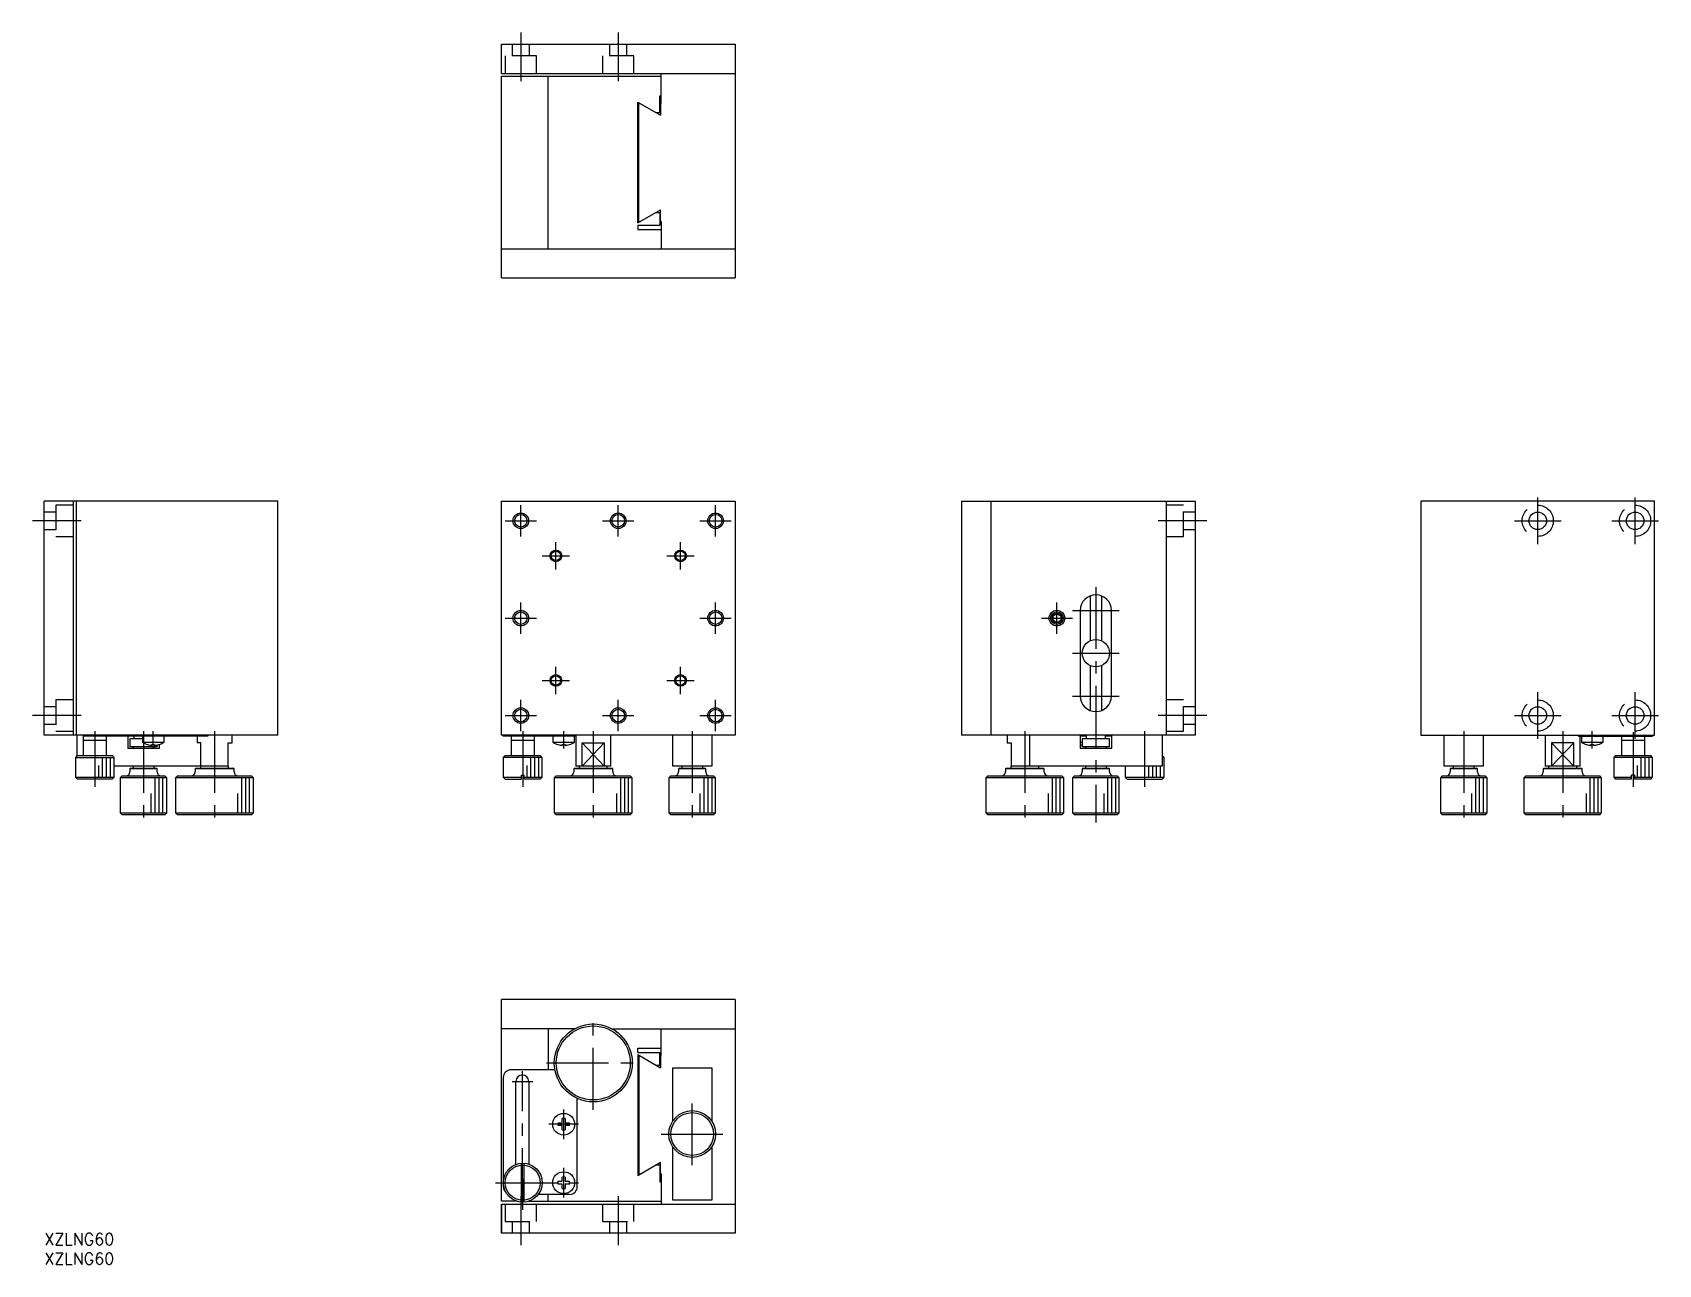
# Model space of a CAD drawing. Extents: x -3 to 414, y -8 to 308.
import ezdxf

# ---------------------------------------------------------------- set-up
doc = ezdxf.new("R2010")
doc.units = 0
doc.header["$LTSCALE"] = 0.5
doc.linetypes.add('CENTER', pattern=[50.8, 31.75, -6.35, 6.35, -6.35])
doc.linetypes.add('DASHED', pattern=[19.05, 12.7, -6.35])
for name, color, linetype in [('MSM_CENTER', 1, 'CENTER'), ('MSM_CONTINUOUS', 7, 'CONTINUOUS'), ('MSM_DASHED', 4, 'DASHED'), ('MSM_NARROW', 5, 'CONTINUOUS'), ('MSM_PART_NUMBER', 7, 'CONTINUOUS')]:
    doc.layers.add(name, color=color, linetype=linetype)
doc.styles.get("Standard").update_dxf_attribs({"font": 'txt.shx', "height": 3, "bigfont": 'bigfont.shx'})

# ---------------------------------------------------------------- blocks, each defined once
blk = doc.blocks.new('*U2')
at = {"layer": 'MSM_PART_NUMBER'}
blk.add_text('XZLNG60', height=3, dxfattribs=at).set_placement((0, -3))
blk = doc.blocks.new('*U3')
at = {"layer": 'MSM_PART_NUMBER'}
blk.add_text('XZLNG60', height=3, dxfattribs=at).set_placement((0, -8))

msp = doc.modelspace()

# ---------------------------------------------------------------- linework, layer by layer
at = {"layer": 'MSM_CENTER'}
for p, q in [((122.37, 308.32), (122.37, 295.82)), ((147.37, 308.32), (147.37, 295.82)), ((383.46, 176.95), (383.46, 188.95)), ((408.46, 176.95), (408.46, 188.95)), ((122.37, 178.95), (122.37, 186.95)), ((147.37, 178.95), (147.37, 186.95)), ((172.37, 178.95), (172.37, 186.95)), ((9.5, 182.95), (-3, 182.95)), ((118.37, 182.95), (126.37, 182.95)), ((143.37, 182.95), (151.37, 182.95)), ((168.37, 182.95), (176.37, 182.95)), ((298.52, 182.95), (286.02, 182.95)), ((377.46, 182.95), (389.46, 182.95)), ((402.46, 182.95), (414.46, 182.95)), ((131.37, 170.45), (131.37, 177.45)), ((163.37, 170.45), (163.37, 177.45)), ((127.87, 173.95), (134.87, 173.95)), ((159.87, 173.95), (166.87, 173.95)), ((270.02, 165.95), (270.02, 105.45)), ((122.37, 153.95), (122.37, 161.95)), ((172.37, 153.95), (172.37, 161.95)), ((260.02, 153.95), (260.02, 161.95)), ((264.02, 159.95), (276.02, 159.95)), ((118.37, 157.95), (126.37, 157.95)), ((168.37, 157.95), (176.37, 157.95)), ((256.02, 157.95), (264.02, 157.95)), ((264.02, 148.95), (276.02, 148.95)), ((127.87, 141.95), (134.87, 141.95)), ((131.37, 138.45), (131.37, 145.45)), ((159.87, 141.95), (166.87, 141.95)), ((163.37, 138.45), (163.37, 145.45)), ((264.02, 137.95), (276.02, 137.95)), ((383.46, 126.95), (383.46, 138.95)), ((408.46, 126.95), (408.46, 138.95)), ((122.37, 128.95), (122.37, 136.95)), ((147.37, 128.95), (147.37, 136.95)), ((172.37, 128.95), (172.37, 136.95)), ((9.5, 132.95), (-3, 132.95)), ((118.37, 132.95), (126.37, 132.95)), ((143.37, 132.95), (151.37, 132.95)), ((168.37, 132.95), (176.37, 132.95)), ((298.52, 132.95), (286.02, 132.95)), ((377.46, 132.95), (389.46, 132.95)), ((402.46, 132.95), (414.46, 132.95)), ((13, 128.95), (13, 114.65)), ((25.5, 128.95), (25.5, 105.45)), ((28, 124.48), (28, 128.95)), ((43.75, 128.95), (43.75, 105.45)), ((122.87, 128.95), (122.87, 114.65)), ((133.37, 124.48), (133.37, 128.95)), ((140.97, 128.95), (140.97, 105.45)), ((166.37, 128.95), (166.37, 105.45)), ((251.77, 128.95), (251.77, 105.45)), ((282.52, 128.95), (282.52, 114.65)), ((364.46, 128.95), (364.46, 105.45)), ((389.86, 128.95), (389.86, 105.45)), ((397.46, 124.48), (397.46, 128.95)), ((407.96, 128.65), (407.96, 114.65)), ((140.97, 31.75), (140.97, 55.75)), ((128.97, 43.75), (152.97, 43.75)), ((120.12, 39), (125.42, 39)), ((122.87, 6), (122.77, 41.65)), ((166.37, 17.5), (166.37, 33.5)), ((133.37, 24.2), (133.37, 31.8)), ((137.17, 28), (129.57, 28)), ((158.37, 25.5), (174.37, 25.5)), ((133.37, 9.2), (133.37, 16.8)), ((115.87, 13), (137.17, 13)), ((122.37, 9.5), (122.37, -3)), ((147.37, 9.5), (147.37, -3))]:
    msp.add_line(p, q, dxfattribs=at)
at = {"layer": 'MSM_CONTINUOUS'}
for p, q in [((117.37, 305.32), (177.37, 305.32)), ((117.37, 297.82), (117.37, 305.32)), ((177.37, 305.32), (177.37, 245.32)), ((117.37, 297.82), (177.37, 297.82)), ((117.37, 245.32), (117.37, 297.07)), ((117.37, 297.07), (158.37, 297.07)), ((129.37, 252.82), (129.37, 297.07)), ((158.37, 290.07), (158.37, 297.82)), ((152.37, 290.47), (158.27, 287.07)), ((152.37, 259.42), (152.37, 290.47)), ((152.67, 259.82), (152.67, 290.07)), ((152.67, 290.07), (153.07, 290.07)), ((158.07, 287.77), (158.07, 292.07)), ((158.07, 292.07), (158.37, 292.07)), ((158.37, 290.07), (158.27, 290.07)), ((158.27, 290.07), (158.27, 287.07)), ((157.06, 287.77), (158.07, 287.77)), ((152.37, 259.42), (158.27, 262.82)), ((152.37, 258.87), (152.37, 257.77)), ((152.37, 258.87), (158.07, 258.87)), ((152.67, 259.82), (153.07, 259.82)), ((157.06, 262.12), (158.07, 262.12)), ((158.07, 262.12), (158.07, 258.87)), ((158.27, 259.82), (158.27, 262.82)), ((158.37, 259.82), (158.27, 259.82)), ((158.37, 259.82), (158.37, 252.82)), ((152.37, 257.77), (158.37, 257.77)), ((117.37, 252.82), (177.37, 252.82)), ((117.37, 245.32), (177.37, 245.32)), ((0, 127.95), (0, 187.95)), ((60, 187.95), (0, 187.95)), ((7.5, 127.95), (7.5, 187.95)), ((8.25, 127.95), (8.25, 187.95)), ((60, 127.95), (60, 187.95)), ((117.37, 127.95), (117.37, 187.95)), ((117.37, 187.95), (177.37, 187.95)), ((177.37, 187.95), (177.37, 127.95)), ((235.52, 187.95), (235.52, 127.95)), ((235.52, 187.95), (295.52, 187.95)), ((243.02, 187.95), (243.02, 127.95)), ((288.02, 187.95), (288.02, 127.95)), ((295.52, 187.95), (295.52, 127.95)), ((413.46, 187.95), (353.46, 187.95)), ((353.46, 187.95), (353.46, 127.95)), ((413.46, 127.95), (413.46, 187.95)), ((268.52, 163.66), (268.52, 152.11)), ((271.52, 152.11), (271.52, 163.66)), ((259.02, 158.52), (260.02, 159.1)), ((260.02, 159.1), (261.02, 158.52)), ((266.02, 159.95), (266.02, 137.95)), ((274.02, 137.95), (274.02, 159.95)), ((259.02, 157.37), (259.02, 158.52)), ((260.02, 156.79), (259.02, 157.37)), ((261.02, 157.37), (260.02, 156.79)), ((261.02, 158.52), (261.02, 157.37)), ((268.52, 145.78), (268.52, 134.24)), ((271.52, 134.24), (271.52, 145.78)), ((60, 127.95), (0, 127.95)), ((8.5, 122.65), (8.5, 127.95)), ((10, 127.95), (10, 122.65)), ((42, 127.65), (10, 127.65)), ((10, 126.65), (16, 126.65)), ((16, 122.65), (16, 127.65)), ((21.5, 127.65), (21.5, 124.45)), ((22, 126.95), (22, 124.95)), ((25.2, 126.95), (22, 126.95)), ((23, 127.65), (23, 126.95)), ((25.2, 127.65), (25.2, 126.1)), ((25.2, 126.1), (30.8, 126.1)), ((26.5, 125.48), (26.54, 125.48)), ((27.65, 125.48), (28.35, 125.48)), ((27.65, 125.27), (27.65, 125.48)), ((28.35, 125.48), (28.35, 125.27)), ((29, 124.95), (29, 125.36)), ((29.46, 125.48), (29.5, 125.48)), ((29.5, 125.48), (29.5, 124.45)), ((30.8, 126.1), (30.8, 127.65)), ((39.25, 127.65), (39.25, 125.95)), ((40.25, 125.95), (39.25, 125.95)), ((40.25, 119.95), (40.25, 125.95)), ((42, 127.95), (42, 127.65)), ((47.25, 125.95), (48.25, 125.95)), ((47.25, 119.95), (47.25, 125.95)), ((48.25, 125.95), (48.25, 127.95)), ((177.37, 127.95), (117.37, 127.95)), ((117.87, 127.65), (117.87, 127.95)), ((136.47, 127.65), (117.87, 127.65)), ((119.87, 127.65), (119.87, 122.65)), ((119.87, 126.65), (125.87, 126.65)), ((125.87, 122.65), (125.87, 127.65)), ((130.57, 127.65), (130.57, 126.1)), ((130.57, 126.1), (136.17, 126.1)), ((131.87, 125.48), (131.92, 125.48)), ((133.02, 125.48), (133.72, 125.48)), ((133.02, 125.27), (133.02, 125.48)), ((133.72, 125.48), (133.72, 125.27)), ((134.83, 125.48), (134.87, 125.48)), ((136.17, 126.1), (136.17, 127.65)), ((136.47, 127.95), (136.47, 119.95)), ((138.15, 125.95), (143.8, 125.95)), ((138.15, 119.95), (138.15, 125.95)), ((143.8, 125.95), (143.8, 119.95)), ((145.47, 119.95), (145.47, 127.95)), ((161.37, 119.95), (161.37, 127.95)), ((171.37, 127.95), (171.37, 119.95)), ((295.52, 127.95), (235.52, 127.95)), ((247.27, 127.95), (247.27, 125.95)), ((247.27, 125.95), (248.27, 125.95)), ((248.27, 125.95), (248.27, 119.95)), ((253.02, 119.95), (253.02, 127.95)), ((266.02, 127.95), (266.02, 124.45)), ((267.52, 127.65), (266.02, 127.65)), ((266.02, 126.1), (266.52, 126.1)), ((273.52, 126.95), (266.52, 126.95)), ((266.52, 126.95), (266.52, 124.95)), ((267.52, 127.95), (267.52, 126.95)), ((272.52, 126.95), (272.52, 127.95)), ((274.02, 127.65), (272.52, 127.65)), ((273.52, 124.95), (273.52, 126.95)), ((274.02, 127.95), (274.02, 124.45)), ((287.02, 127.95), (287.02, 119.95)), ((353.46, 127.95), (413.46, 127.95)), ((359.46, 119.95), (359.46, 127.95)), ((369.46, 127.95), (369.46, 119.95)), ((385.36, 127.95), (385.36, 119.95)), ((392.69, 125.95), (387.03, 125.95)), ((387.03, 125.95), (387.03, 119.95)), ((392.69, 119.95), (392.69, 125.95)), ((393.96, 127.65), (393.96, 127.95)), ((393.96, 127.95), (393.96, 127.65)), ((393.96, 127.65), (412.96, 127.65)), ((394.36, 119.95), (394.36, 127.65)), ((394.66, 127.65), (394.66, 126.1)), ((394.66, 126.1), (400.26, 126.1)), ((395.96, 125.48), (396, 125.48)), ((397.11, 125.48), (397.81, 125.48)), ((397.11, 125.27), (397.11, 125.48)), ((397.81, 125.48), (397.81, 125.27)), ((398.92, 125.48), (398.96, 125.48)), ((400.26, 126.1), (400.26, 127.65)), ((404.96, 127.65), (404.96, 122.65)), ((404.96, 126.65), (410.96, 126.65)), ((410.96, 122.65), (410.96, 127.65)), ((412.96, 127.95), (412.96, 127.65)), ((8.5, 122.65), (8, 122.15)), ((8, 122.15), (8, 117.15)), ((8, 122.15), (18, 122.15)), ((8.5, 122.65), (17.5, 122.65)), ((18, 122.15), (17.5, 122.65)), ((18, 117.15), (18, 122.15)), ((29.5, 124.45), (21.5, 124.45)), ((29, 124.95), (22, 124.95)), ((22.8, 124.95), (22.8, 124.45)), ((28.2, 124.45), (28.2, 124.95)), ((118.37, 122.65), (117.87, 122.15)), ((117.87, 122.15), (117.87, 117.15)), ((127.87, 122.15), (117.87, 122.15)), ((118.37, 122.65), (127.37, 122.65)), ((127.87, 122.15), (127.37, 122.65)), ((127.87, 117.15), (127.87, 122.15)), ((274.02, 124.45), (266.02, 124.45)), ((273.52, 124.95), (266.52, 124.95)), ((267.32, 124.95), (267.32, 124.45)), ((272.72, 124.45), (272.72, 124.95)), ((287.52, 122.15), (287.02, 122.65)), ((287.52, 122.15), (287.02, 122.15)), ((287.52, 117.15), (287.52, 122.15)), ((403.46, 122.65), (402.96, 122.15)), ((412.96, 122.15), (402.96, 122.15)), ((402.96, 122.15), (402.96, 117.15)), ((403.46, 122.65), (412.46, 122.65)), ((412.96, 122.15), (412.46, 122.65)), ((412.96, 117.15), (412.96, 122.15)), ((8.02, 117.15), (17.98, 117.15)), ((8.52, 116.65), (8.02, 117.15)), ((17.98, 117.15), (17.48, 116.65)), ((47.35, 119.95), (18, 119.95)), ((20, 117.45), (19.5, 116.95)), ((31.5, 116.95), (19.5, 116.95)), ((19.5, 116.95), (19.5, 107.95)), ((20, 117.45), (31, 117.45)), ((22.2, 119.45), (22, 119.25)), ((29, 119.25), (22, 119.25)), ((22, 119.25), (22, 118.45)), ((22.2, 119.45), (28.8, 119.45)), ((22.8, 119.95), (22.8, 119.45)), ((28.2, 119.45), (28.2, 119.95)), ((29, 119.25), (28.8, 119.45)), ((29, 118.45), (29, 119.25)), ((31.5, 116.95), (31, 117.45)), ((31.5, 107.95), (31.5, 116.95)), ((34.25, 117.45), (33.75, 116.95)), ((53.75, 116.95), (33.75, 116.95)), ((33.75, 116.95), (33.75, 107.95)), ((34.25, 117.45), (53.25, 117.45)), ((38.95, 119.45), (38.75, 119.25)), ((48.75, 119.25), (38.75, 119.25)), ((38.75, 119.25), (38.75, 118.45)), ((38.95, 119.45), (48.55, 119.45)), ((40.15, 119.95), (40.15, 119.45)), ((47.35, 119.45), (47.35, 119.95)), ((48.75, 119.25), (48.55, 119.45)), ((48.75, 118.45), (48.75, 119.25)), ((53.75, 116.95), (53.25, 117.45)), ((53.75, 107.95), (53.75, 116.95)), ((117.87, 117.15), (118.37, 116.65)), ((117.87, 117.15), (122.47, 117.15)), ((122.47, 117.65), (122.47, 116.65)), ((122.47, 117.65), (123.27, 117.65)), ((123.27, 116.65), (123.27, 117.65)), ((123.27, 117.15), (127.87, 117.15)), ((127.37, 116.65), (127.87, 117.15)), ((131.47, 117.45), (130.97, 116.95)), ((150.97, 116.95), (130.97, 116.95)), ((130.97, 116.95), (130.97, 107.95)), ((131.47, 117.45), (150.47, 117.45)), ((136.17, 119.45), (135.97, 119.25)), ((145.97, 119.25), (135.97, 119.25)), ((135.97, 119.25), (135.97, 118.45)), ((136.17, 119.45), (145.77, 119.45)), ((145.47, 119.95), (136.47, 119.95)), ((137.37, 119.95), (137.37, 119.45)), ((144.57, 119.45), (144.57, 119.95)), ((145.97, 119.25), (145.77, 119.45)), ((145.97, 118.45), (145.97, 119.25)), ((150.97, 116.95), (150.47, 117.45)), ((150.97, 107.95), (150.97, 116.95)), ((160.87, 117.45), (160.37, 116.95)), ((172.37, 116.95), (160.37, 116.95)), ((160.37, 116.95), (160.37, 107.95)), ((160.87, 117.45), (171.87, 117.45)), ((171.37, 119.95), (161.37, 119.95)), ((163.07, 119.45), (162.87, 119.25)), ((169.87, 119.25), (162.87, 119.25)), ((162.87, 119.25), (162.87, 118.45)), ((163.07, 119.45), (169.67, 119.45)), ((163.67, 119.95), (163.67, 119.45)), ((169.07, 119.45), (169.07, 119.95)), ((169.87, 119.25), (169.67, 119.45)), ((169.87, 118.45), (169.87, 119.25)), ((172.37, 116.95), (171.87, 117.45)), ((172.37, 107.95), (172.37, 116.95)), ((242.27, 117.45), (241.77, 116.95)), ((261.77, 116.95), (241.77, 116.95)), ((241.77, 116.95), (241.77, 107.95)), ((242.27, 117.45), (261.27, 117.45)), ((246.97, 119.45), (246.77, 119.25)), ((256.77, 119.25), (246.77, 119.25)), ((246.77, 119.25), (246.77, 118.45)), ((246.97, 119.45), (256.57, 119.45)), ((287.02, 119.95), (248.17, 119.95)), ((248.17, 119.95), (248.17, 119.45)), ((255.37, 119.45), (255.37, 119.95)), ((256.77, 119.25), (256.57, 119.45)), ((256.77, 118.45), (256.77, 119.25)), ((261.77, 116.95), (261.27, 117.45)), ((261.77, 107.95), (261.77, 116.95)), ((264.52, 117.45), (264.02, 116.95)), ((276.02, 116.95), (264.02, 116.95)), ((264.02, 116.95), (264.02, 107.95)), ((264.52, 117.45), (275.52, 117.45)), ((266.72, 119.45), (266.52, 119.25)), ((273.52, 119.25), (266.52, 119.25)), ((266.52, 119.25), (266.52, 118.45)), ((266.72, 119.45), (273.32, 119.45)), ((267.32, 119.95), (267.32, 119.45)), ((272.72, 119.45), (272.72, 119.95)), ((273.52, 119.25), (273.32, 119.45)), ((273.52, 118.45), (273.52, 119.25)), ((276.02, 116.95), (275.52, 117.45)), ((276.02, 107.95), (276.02, 116.95)), ((277.52, 119.95), (277.52, 117.15)), ((277.52, 117.15), (287.5, 117.15)), ((278.03, 116.65), (277.53, 117.15)), ((277.53, 117.15), (278.03, 116.65)), ((287.5, 117.15), (287, 116.65)), ((358.96, 117.45), (358.46, 116.95)), ((370.46, 116.95), (358.46, 116.95)), ((358.46, 116.95), (358.46, 107.95)), ((358.96, 117.45), (369.96, 117.45)), ((369.46, 119.95), (359.46, 119.95)), ((361.16, 119.45), (360.96, 119.25)), ((367.96, 119.25), (360.96, 119.25)), ((360.96, 119.25), (360.96, 118.45)), ((361.16, 119.45), (367.76, 119.45)), ((361.76, 119.95), (361.76, 119.45)), ((367.16, 119.45), (367.16, 119.95)), ((367.96, 119.25), (367.76, 119.45)), ((367.96, 118.45), (367.96, 119.25)), ((370.46, 116.95), (369.96, 117.45)), ((370.46, 107.95), (370.46, 116.95)), ((380.36, 117.45), (379.86, 116.95)), ((399.86, 116.95), (379.86, 116.95)), ((379.86, 116.95), (379.86, 107.95)), ((380.36, 117.45), (399.36, 117.45)), ((385.06, 119.45), (384.86, 119.25)), ((394.86, 119.25), (384.86, 119.25)), ((384.86, 119.25), (384.86, 118.45)), ((385.06, 119.45), (394.66, 119.45)), ((394.36, 119.95), (385.36, 119.95)), ((386.26, 119.95), (386.26, 119.45)), ((393.46, 119.45), (393.46, 119.95)), ((394.86, 119.25), (394.66, 119.45)), ((394.86, 118.45), (394.86, 119.25)), ((399.86, 116.95), (399.36, 117.45)), ((399.86, 107.95), (399.86, 116.95)), ((402.96, 117.15), (403.46, 116.65)), ((402.96, 117.15), (407.56, 117.15)), ((408.36, 117.65), (407.56, 117.65)), ((407.56, 116.65), (407.56, 117.65)), ((408.36, 116.65), (408.36, 117.65)), ((408.36, 117.15), (412.96, 117.15)), ((412.46, 116.65), (412.96, 117.15)), ((17.48, 116.65), (8.52, 116.65)), ((118.37, 116.65), (122.47, 116.65)), ((127.37, 116.65), (123.27, 116.65)), ((278.03, 116.65), (287, 116.65)), ((407.56, 116.65), (403.46, 116.65)), ((412.46, 116.65), (408.36, 116.65)), ((19.5, 107.95), (31.5, 107.95)), ((19.5, 107.95), (20, 107.45)), ((31, 107.45), (20, 107.45)), ((31, 107.45), (31.5, 107.95)), ((33.75, 107.95), (53.75, 107.95)), ((33.75, 107.95), (34.25, 107.45)), ((53.25, 107.45), (34.25, 107.45)), ((53.25, 107.45), (53.75, 107.95)), ((130.97, 107.95), (150.97, 107.95)), ((130.97, 107.95), (131.47, 107.45)), ((150.47, 107.45), (131.47, 107.45)), ((150.47, 107.45), (150.97, 107.95)), ((160.37, 107.95), (172.37, 107.95)), ((160.37, 107.95), (160.87, 107.45)), ((171.87, 107.45), (160.87, 107.45)), ((171.87, 107.45), (172.37, 107.95)), ((241.77, 107.95), (261.77, 107.95)), ((241.77, 107.95), (242.27, 107.45)), ((261.27, 107.45), (242.27, 107.45)), ((261.27, 107.45), (261.77, 107.95)), ((264.02, 107.95), (276.02, 107.95)), ((264.02, 107.95), (264.52, 107.45)), ((275.52, 107.45), (264.52, 107.45)), ((275.52, 107.45), (276.02, 107.95)), ((358.46, 107.95), (370.46, 107.95)), ((358.46, 107.95), (358.96, 107.45)), ((369.96, 107.45), (358.96, 107.45)), ((369.96, 107.45), (370.46, 107.95)), ((379.86, 107.95), (399.86, 107.95)), ((379.86, 107.95), (380.36, 107.45)), ((399.36, 107.45), (380.36, 107.45)), ((399.36, 107.45), (399.86, 107.95)), ((177.37, 60), (117.37, 60)), ((117.37, 8.25), (117.37, 60)), ((177.37, 60), (177.37, 0)), ((136.13, 52.5), (117.37, 52.5)), ((129.37, 52.5), (129.37, 42)), ((145.82, 52.5), (177.37, 52.5)), ((158.37, 45.5), (158.37, 52.5)), ((152.37, 46.45), (152.37, 47.55)), ((152.37, 47.55), (158.37, 47.55)), ((152.37, 46.45), (158.07, 46.45)), ((158.07, 43.2), (158.07, 46.45)), ((131.13, 42), (119.87, 42)), ((152.37, 45.9), (158.27, 42.5)), ((152.37, 45.9), (152.37, 14.85)), ((152.67, 45.5), (152.67, 15.25)), ((152.67, 45.5), (153.07, 45.5)), ((157.06, 43.2), (158.07, 43.2)), ((158.37, 45.5), (158.27, 45.5)), ((158.27, 45.5), (158.27, 42.5)), ((161.37, 42.5), (171.37, 42.5)), ((161.37, 28.82), (161.37, 42.5)), ((171.37, 42.5), (171.37, 28.82)), ((117.87, 40), (117.87, 12)), ((121.12, 17.68), (121.12, 39)), ((124.42, 39), (124.42, 17.75)), ((136.87, 12), (136.87, 34.63)), ((133.02, 28.35), (133.02, 29.46)), ((133.72, 29.46), (133.72, 28.35)), ((131.92, 28.35), (133.02, 28.35)), ((133.02, 27.65), (131.92, 27.65)), ((133.02, 26.54), (133.02, 27.65)), ((133.72, 28.35), (134.83, 28.35)), ((133.72, 27.65), (133.72, 26.54)), ((134.83, 27.65), (133.72, 27.65)), ((161.37, 8.5), (161.37, 22.18)), ((171.37, 22.18), (171.37, 8.5)), ((122.47, 17.98), (122.47, 8.02)), ((123.27, 8.02), (123.27, 17.98)), ((152.37, 14.85), (158.27, 18.25)), ((157.06, 17.55), (158.07, 17.55)), ((158.07, 17.55), (158.07, 13.25)), ((158.27, 15.25), (158.27, 18.25)), ((131.92, 13.35), (133.02, 13.35)), ((133.02, 12.65), (131.92, 12.65)), ((133.02, 13.35), (133.02, 14.46)), ((133.02, 11.54), (133.02, 12.65)), ((133.72, 14.46), (133.72, 13.35)), ((133.72, 13.35), (134.83, 13.35)), ((133.72, 12.65), (133.72, 11.54)), ((134.83, 12.65), (133.72, 12.65)), ((152.67, 15.25), (153.07, 15.25)), ((158.07, 13.25), (158.37, 13.25)), ((158.37, 15.25), (158.27, 15.25)), ((158.37, 15.25), (158.37, 7.5)), ((134.87, 10), (126.87, 10)), ((129.37, 8.25), (129.37, 10)), ((171.37, 8.5), (161.37, 8.5)), ((121.31, 8.25), (117.37, 8.25)), ((117.37, 0), (117.37, 7.5)), ((117.37, 7.5), (117.37, 0)), ((117.37, 7.5), (177.37, 7.5)), ((124.44, 8.25), (158.37, 8.25)), ((177.37, 0), (117.37, 0))]:
    msp.add_line(p, q, dxfattribs=at)
for centre, radius in [((122.37, 182.95), 1.62), ((147.37, 182.95), 1.62), ((172.37, 182.95), 1.62), ((383.46, 182.95), 2.25), ((408.46, 182.95), 2.25), ((131.37, 173.95), 1.23), ((163.37, 173.95), 1.23), ((122.37, 157.95), 1.62), ((172.37, 157.95), 1.62), ((260.02, 157.95), 1.62), ((260.02, 157.95), 1.25), ((270.02, 148.95), 3.5), ((131.37, 141.95), 1.23), ((163.37, 141.95), 1.23), ((122.37, 132.95), 1.62), ((147.37, 132.95), 1.62), ((172.37, 132.95), 1.62), ((383.46, 132.95), 2.25), ((408.46, 132.95), 2.25), ((140.97, 43.75), 10), ((140.97, 43.75), 9.5), ((133.37, 28), 2.8), ((166.37, 25.5), 6), ((166.37, 25.5), 5.5), ((122.87, 13), 5), ((122.87, 13), 4.5), ((133.37, 13), 2.8)]:
    msp.add_circle(centre, radius, dxfattribs=at)
for centre, radius, start, end in [((270.02, 159.95), 4, 0, 180), ((270.02, 137.95), 4, 180, 0), ((28, 130.25), 5, 235.9442, 252.5424), ((28, 130.25), 4.99, 252.9961, 265.9761), ((28, 130.25), 4.99, 274.0239, 287.0039), ((28, 130.25), 5, 287.4576, 304.0558), ((133.37, 130.25), 5, 235.9442, 252.5424), ((133.37, 130.25), 4.99, 252.9961, 265.9761), ((133.37, 130.25), 4.99, 274.0239, 287.0039), ((133.37, 130.25), 5, 287.4576, 304.0558), ((267.52, 130.25), 4.99, 252.4981, 258.4343), ((397.46, 130.25), 5, 235.9442, 252.5424), ((397.46, 130.25), 4.99, 252.9961, 265.9761), ((397.46, 130.25), 4.99, 274.0239, 287.0039), ((397.46, 130.25), 5, 287.4576, 304.0558), ((21, 118.45), 1, 270, 0), ((30, 118.45), 1, 180, 270), ((37.75, 118.45), 1, 270, 0), ((49.75, 118.45), 1, 180, 270), ((134.97, 118.45), 1, 270, 0), ((146.97, 118.45), 1, 180, 270), ((161.87, 118.45), 1, 270, 0), ((170.87, 118.45), 1, 180, 270), ((245.77, 118.45), 1, 270, 0), ((257.77, 118.45), 1, 180, 270), ((265.52, 118.45), 1, 270, 0), ((274.52, 118.45), 1, 180, 270), ((359.96, 118.45), 1, 270, 0), ((368.96, 118.45), 1, 180, 270), ((383.86, 118.45), 1, 270, 0), ((395.86, 118.45), 1, 180, 270), ((119.87, 40), 2, 90, 180), ((122.77, 39), 1.65, 0, 180), ((133.37, 28), 1.5, 76.5066, 103.4934), ((133.37, 28), 1.5, 166.5066, 193.4934), ((133.37, 28), 1.5, 256.5066, 283.4934), ((133.37, 28), 1.5, 346.5066, 13.4934), ((133.37, 13), 1.5, 166.5066, 193.4934), ((133.37, 13), 1.5, 76.5066, 103.4934), ((133.37, 13), 1.5, 346.5066, 13.4934), ((119.87, 12), 2, 180, 228.0197), ((133.37, 13), 1.5, 256.5066, 283.4934), ((134.87, 12), 2, 270, 0)]:
    msp.add_arc(centre, radius, start, end, dxfattribs=at)
at = {"layer": 'MSM_DASHED'}
for p, q in [((120.12, 305.32), (120.12, 302.32)), ((124.62, 302.32), (124.62, 305.32)), ((145.12, 305.32), (145.12, 302.32)), ((149.62, 302.32), (149.62, 305.32)), ((118.37, 302.32), (118.37, 297.82)), ((126.37, 302.32), (118.37, 302.32)), ((126.37, 297.82), (126.37, 302.32)), ((151.37, 302.32), (143.37, 302.32)), ((143.37, 302.32), (143.37, 297.82)), ((151.37, 297.82), (151.37, 302.32)), ((3, 185.2), (0, 185.2)), ((7.5, 186.95), (3, 186.95)), ((3, 186.95), (3, 178.95)), ((292.52, 186.95), (288.02, 186.95)), ((292.52, 178.95), (292.52, 186.95)), ((295.52, 185.2), (292.52, 185.2)), ((0, 180.7), (3, 180.7)), ((292.52, 180.7), (295.52, 180.7)), ((3, 178.95), (7.5, 178.95)), ((288.02, 178.95), (292.52, 178.95)), ((3, 135.2), (0, 135.2)), ((3, 136.95), (3, 128.95)), ((7.5, 136.95), (3, 136.95)), ((292.52, 136.95), (288.02, 136.95)), ((292.52, 128.95), (292.52, 136.95)), ((295.52, 135.2), (292.52, 135.2)), ((0, 130.7), (3, 130.7)), ((292.52, 130.7), (295.52, 130.7)), ((3, 128.95), (7.5, 128.95)), ((288.02, 128.95), (292.52, 128.95)), ((118.37, 7.5), (118.37, 3)), ((126.37, 3), (126.37, 7.5)), ((143.37, 7.5), (143.37, 3)), ((151.37, 3), (151.37, 7.5)), ((118.37, 3), (126.37, 3)), ((120.12, 3), (120.12, 0)), ((124.62, 0), (124.62, 3)), ((143.37, 3), (151.37, 3)), ((145.12, 3), (145.12, 0)), ((149.62, 0), (149.62, 3))]:
    msp.add_line(p, q, dxfattribs=at)
for centre in [(383.46, 182.95), (408.46, 182.95), (383.46, 132.95), (408.46, 132.95)]:
    msp.add_circle(centre, 4, dxfattribs=at)
at = {"layer": 'MSM_NARROW'}
for p, q in [((143.8, 125.95), (138.15, 119.95)), ((138.15, 125.95), (143.8, 119.95)), ((392.69, 125.95), (387.03, 119.95)), ((387.03, 125.95), (392.69, 119.95)), ((15, 117.15), (15, 122.15)), ((16, 117.15), (16, 122.15)), ((17, 117.15), (17, 122.15)), ((124.87, 122.15), (124.87, 117.15)), ((125.87, 122.15), (125.87, 117.15)), ((126.87, 122.15), (126.87, 117.15)), ((409.96, 122.15), (409.96, 117.15)), ((410.96, 122.15), (410.96, 117.15)), ((411.96, 122.15), (411.96, 117.15)), ((14, 117.15), (14, 120.15)), ((28.5, 107.95), (28.5, 116.95)), ((29.5, 107.95), (29.5, 116.95)), ((30.5, 107.95), (30.5, 116.95)), ((50.75, 107.95), (50.75, 116.95)), ((51.75, 107.95), (51.75, 116.95)), ((52.75, 107.95), (52.75, 116.95)), ((123.87, 120.15), (123.87, 117.15)), ((147.97, 116.95), (147.97, 107.95)), ((148.97, 116.95), (148.97, 107.95)), ((149.97, 116.95), (149.97, 107.95)), ((169.37, 116.95), (169.37, 107.95)), ((170.37, 116.95), (170.37, 107.95)), ((171.37, 116.95), (171.37, 107.95)), ((258.77, 116.95), (258.77, 107.95)), ((259.77, 116.95), (259.77, 107.95)), ((260.77, 116.95), (260.77, 107.95)), ((273.02, 116.95), (273.02, 107.95)), ((274.02, 116.95), (274.02, 107.95)), ((275.02, 116.95), (275.02, 107.95)), ((283.52, 119.95), (283.52, 117.15)), ((284.52, 119.95), (284.52, 117.15)), ((285.52, 119.95), (285.52, 117.15)), ((286.52, 119.95), (286.52, 117.15)), ((367.46, 116.95), (367.46, 107.95)), ((368.46, 116.95), (368.46, 107.95)), ((369.46, 116.95), (369.46, 107.95)), ((396.86, 116.95), (396.86, 107.95)), ((397.86, 116.95), (397.86, 107.95)), ((398.86, 116.95), (398.86, 107.95)), ((408.96, 120.15), (408.96, 117.15)), ((27.5, 107.95), (27.5, 112.95)), ((49.75, 107.95), (49.75, 112.95)), ((146.97, 112.95), (146.97, 107.95)), ((168.37, 112.95), (168.37, 107.95)), ((257.77, 112.95), (257.77, 107.95)), ((272.02, 112.95), (272.02, 107.95)), ((366.46, 112.95), (366.46, 107.95)), ((395.86, 112.95), (395.86, 107.95))]:
    msp.add_line(p, q, dxfattribs=at)
for centre, radius in [((122.37, 182.95), 2), ((147.37, 182.95), 2), ((172.37, 182.95), 2), ((131.37, 173.95), 1.5), ((163.37, 173.95), 1.5), ((122.37, 157.95), 2), ((172.37, 157.95), 2), ((260.02, 157.95), 2), ((131.37, 141.95), 1.5), ((163.37, 141.95), 1.5), ((122.37, 132.95), 2), ((147.37, 132.95), 2), ((172.37, 132.95), 2)]:
    msp.add_circle(centre, radius, dxfattribs=at)

# ---------------------------------------------------------------- block references
at = {"layer": 'MSM_CONTINUOUS'}
for name in ['*U2', '*U3']:
    msp.add_blockref(name, (0, 0), dxfattribs=at)

doc.saveas('drawing.dxf')
